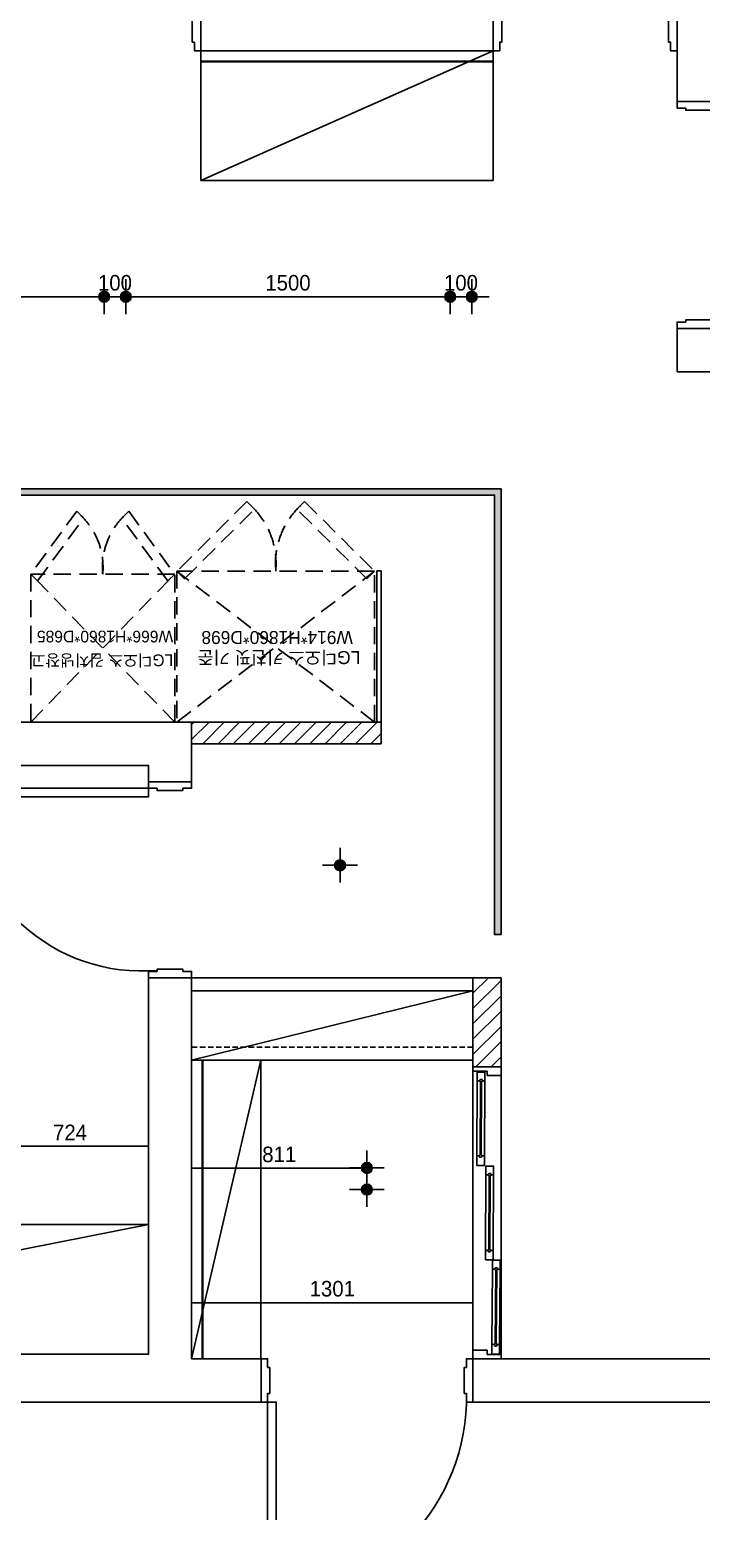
# Model space of a CAD drawing. Header units: millimetres. Extents: x -7413 to 64677, y 6112 to 38711.
# Drawn here: x 48130 to 51237, y 10544 to 17399 of the extents above; entities that cross this region are included whole.
import ezdxf

# ---------------------------------------------------------------- set-up
doc = ezdxf.new("R2010")
doc.units = ezdxf.units.MM
doc.header["$LTSCALE"] = 100
for name, pattern in [('DH-HID2', [1.2, 0.8, -0.4]), ('HID', [2.3, 1.5, -0.8]), ('HIDDEN', [0.375, 0.25, -0.125])]:
    doc.linetypes.add(name, pattern=pattern)
doc.layers.get('Defpoints').update_dxf_attribs({"color": 139})
for name, color, linetype in [('0-ELC TEXT', 7, 'Continuous'), ('06-LIGHT', 4, 'Continuous'), ('CEIL-LIGHT', 7, 'Continuous'), ('CO-DO-FR', 7, 'Continuous'), ('CO-DOOR', 8, 'Continuous'), ('FU-FURM', 251, 'DH-HID2'), ('RC-LIGHT', 7, 'Continuous'), ('가구', 6, 'Continuous'), ('내부벽체선', 3, 'Continuous'), ('도면층8', 8, 'Continuous'), ('외곽선', 2, 'Continuous'), ('외부벽체선', 2, 'Continuous'), ('치수선', 1, 'Continuous'), ('해치', 8, 'Continuous')]:
    doc.layers.add(name, color=color, linetype=linetype)
doc.styles.get("Standard").update_dxf_attribs({"font": 'arial.ttf'})
doc.styles.add('YOURNAME', font='Dotum.ttf')
doc.styles.add('차영규', font='')
doc.styles.get('차영규').set_extended_font_data('ChosunilboNM')
doc.dimstyles.new('40', dxfattribs={"dimscale": 40, "dimtxt": 1.8, "dimasz": 0.9, "dimexe": 0.5, "dimexo": 1, "dimgap": 0.7, "dimtad": 1, "dimdec": 0, "dimzin": 0, "dimdsep": 46, "dimtxsty": 'YOURNAME', "dimblk": 'NONE', "dimcen": 0, "dimclrd": 1, "dimclre": 1, "dimclrt": 7, "dimadec": 0, "dimazin": 0, "dimtfac": 1, "dimtdec": 0, "dimtix": 1, "dimtmove": 2, "dimatfit": 3, "dimldrblk": 'NONE', "dimfxl": 1, "dimtolj": 1, "dimtzin": 0, "dimarcsym": 0})

# ---------------------------------------------------------------- blocks, each defined once
blk = doc.blocks.new('평면도')
at = {"layer": 'CO-DO-FR'}
for points in [[(14856.1, 17423.9), (14856.1, 17223.9), (14886.1, 17223.9), (14886.1, 17263.9), (14896.1, 17263.9), (14896.1, 17383.9), (14886.1, 17383.9), (14886.1, 17423.9), (14856.1, 17423.9)], [(15763.1, 17423.9), (15763.1, 17223.9), (15733.1, 17223.9), (15733.1, 17263.9), (15723.1, 17263.9), (15723.1, 17383.9), (15733.1, 17383.9), (15733.1, 17423.9), (15763.1, 17423.9)], [(19345.1, 17180.9), (19145.1, 17180.9), (19145.1, 17210.9), (19185.1, 17210.9), (19185.1, 17220.9), (19305.1, 17220.9), (19305.1, 17210.9), (19345.1, 17210.9), (19345.1, 17180.9)], [(12894.1, 16902.9), (13094.1, 16902.9), (13094.1, 16872.9), (13054.1, 16872.9), (13054.1, 16862.9), (12934.1, 16862.9), (12934.1, 16872.9), (12894.1, 16872.9), (12894.1, 16902.9)], [(12894.1, 15922.9), (13094.1, 15922.9), (13094.1, 15952.9), (13054.1, 15952.9), (13054.1, 15962.9), (12934.1, 15962.9), (12934.1, 15952.9), (12894.1, 15952.9), (12894.1, 15922.9)], [(19345.1, 15828.9), (19145.1, 15828.9), (19145.1, 15798.9), (19185.1, 15798.9), (19185.1, 15788.9), (19305.1, 15788.9), (19305.1, 15798.9), (19345.1, 15798.9), (19345.1, 15828.9)], [(19345.1, 14978.9), (19145.1, 14978.9), (19145.1, 15008.9), (19185.1, 15008.9), (19185.1, 15018.9), (19305.1, 15018.9), (19305.1, 15008.9), (19345.1, 15008.9), (19345.1, 14978.9)], [(17860.1, 14778.9), (17860.1, 14978.9), (17890.1, 14978.9), (17890.1, 14938.9), (17900.1, 14938.9), (17900.1, 14818.9), (17890.1, 14818.9), (17890.1, 14778.9), (17860.1, 14778.9)], [(18910.1, 14778.9), (18910.1, 14978.9), (18880.1, 14978.9), (18880.1, 14938.9), (18870.1, 14938.9), (18870.1, 14818.9), (18880.1, 14818.9), (18880.1, 14778.9), (18910.1, 14778.9)]]:
    blk.add_lwpolyline(points, close=True, dxfattribs=at)
at = {"layer": 'CO-DOOR'}
for points in [[(15693.1, 18270.9), (15693.1, 17423.9), (15733.1, 17423.9), (15733.1, 18270.9)], [(11974.1, 16832.9), (12894.1, 16832.9), (12894.1, 16872.9), (11974.1, 16872.9)]]:
    blk.add_lwpolyline(points, close=True, dxfattribs=at)
for centre, radius, start, end in [((15703.1, 17455.8), 815.2, 89.29712, 185.05915), ((12917.3, 16897), 944.2, 182.67561, 271.01961)]:
    blk.add_arc(centre, radius, start, end, dxfattribs=at)
at = {"layer": '외곽선'}
for points in [[(16392.1, 22265.9), (15839.1, 22265.9), (15839.1, 17423.9), (15763.1, 17423.9), (15763.1, 17223.9), (16039.1, 17223.9), (16039.1, 20877.9), (16739.1, 20877.9), (16739.1, 21077.9), (16039.1, 21077.9), (16039.1, 22065.9), (16392.1, 22065.9), (16392.1, 22265.9)], [(13115.1, 21872.9), (12495.1, 21872.9), (12495.1, 20272.9), (12894.1, 20272.9), (12894.1, 16902.9), (13094.1, 16902.9), (13094.1, 17223.9), (14856.1, 17223.9), (14856.1, 17423.9), (13115.1, 17423.9), (13115.1, 20472.9), (12695.1, 20472.9), (12695.1, 21672.9), (13115.1, 21672.9), (13115.1, 21872.9)], [(21636.1, 21704.9), (22436.1, 21704.9), (22436.1, 15698.9), (22236.1, 15698.9), (22236.1, 16363.9), (20790.1, 16363.9), (20790.1, 14778.9), (18910.1, 14778.9), (18910.1, 14978.9), (20590.1, 14978.9)], [(20590.1, 14978.9), (20590.1, 16980.9), (19345.1, 16980.9), (19345.1, 15828.9), (19145.1, 15828.9), (19145.1, 17180.9), (21183.1, 17180.9), (21183.1, 16580.9), (22236.1, 16580.9), (22236.1, 20089.9), (21636.1, 20089.9), (21636.1, 20289.9), (22236.1, 20289.9), (22236.1, 21504.9), (21636.1, 21504.9), (21636.1, 21704.9)], [(12894.1, 15922.9), (13094.1, 15922.9), (13094.1, 11402.9), (13604.1, 11402.9), (13604.1, 11202.9), (13094.1, 11202.9), (13094.1, 9771.9), (13754.1, 9771.9), (13754.1, 9571.9), (12894.1, 9571.9), (12894.1, 15922.9)], [(17860.1, 14978.9), (17860.1, 11402.9), (18160.1, 11402.9), (18160.1, 11202.9), (17240.1, 11202.9), (17240.1, 11402.9), (17660.1, 11402.9), (17660.1, 14978.9), (17860.1, 14978.9)]]:
    blk.add_lwpolyline(points, dxfattribs=at)
at = {"layer": '외부벽체선'}
for p, q in [((14856.1, 17423.9), (14856.1, 17223.9)), ((12894.1, 15922.9), (13094.1, 15922.9)), ((19345.1, 15828.9), (19145.1, 15828.9))]:
    blk.add_line(p, q, dxfattribs=at)
blk = doc.blocks.new('천정도')
at = {"layer": 'FU-FURM', "color": 251}
for p, q in [((75478.6, 14071.9), (76144.6, 14756.9)), ((76144.6, 14071.9), (75478.6, 14756.9)), ((76154.6, 14071.9), (77068.6, 14769.9)), ((77068.6, 14071.9), (76154.6, 14769.9))]:
    blk.add_line(p, q, dxfattribs=at)
for points in [[(76478, 15092.3), (76154.6, 14769.9), (76189.9, 14734.5), (76513.4, 15056.9), (76478, 15092.3)], [(76745.1, 15092.3), (77068.6, 14769.9), (77033.2, 14734.5), (76709.8, 15056.9), (76745.1, 15092.3)], [(75691.4, 15047.1), (75478.6, 14756.9), (75510.4, 14725), (75723.2, 15015.2), (75691.4, 15047.1)], [(75931.8, 15047.1), (76144.6, 14756.9), (76112.8, 14725), (75900, 15015.2), (75931.8, 15047.1)]]:
    blk.add_lwpolyline(points, dxfattribs=at)
for points in [[(76144.6, 14756.9), (75478.6, 14756.9), (75478.6, 14071.9), (76144.6, 14071.9)], [(77068.6, 14769.9), (76154.6, 14769.9), (76154.6, 14071.9), (77068.6, 14071.9)]]:
    blk.add_lwpolyline(points, close=True, dxfattribs=at)
for centre, radius, start, end in [((75479.7, 14787.6), 333.3, 354.70297, 46.93417), ((76143.5, 14787.6), 333.3, 133.06583, 185.29703), ((76242.8, 14804), 370.4, 354.70297, 46.93417), ((76980.4, 14804), 370.4, 133.06583, 185.29703)]:
    blk.add_arc(centre, radius, start, end, dxfattribs=at)
at = {"layer": '가구', "color": 251}
for p, q in [((77616.4, 17177.9), (76265.6, 17177.9)), ((76265.6, 17177.9), (76265.6, 16577.9)), ((76265.6, 16577.9), (77616.4, 17177.9)), ((77616.4, 16577.9), (77616.4, 17177.9)), ((76265.6, 16577.9), (77616.4, 16577.9)), ((77098.6, 14771.9), (77078.6, 14771.9)), ((77078.6, 14771.9), (77078.6, 14071.9)), ((77098.6, 14071.9), (77098.6, 14771.9)), ((77078.6, 14071.9), (77098.6, 14071.9)), ((76222.6, 12828.9), (77523.6, 12828.9)), ((76222.6, 12508.9), (76222.6, 12828.9)), ((76222.6, 12508.9), (77523.6, 12828.9)), ((77523.6, 12828.9), (77523.6, 12508.9)), ((77523.6, 12508.9), (76222.6, 12508.9)), ((76222.6, 12508.9), (76542.6, 12508.9)), ((76222.6, 11126.9), (76222.6, 12508.9)), ((76542.6, 12508.9), (76222.6, 11126.9)), ((76542.6, 12508.9), (76542.6, 11126.9)), ((76022.6, 11747.9), (72973.6, 11747.9)), ((72973.6, 11147.9), (76022.6, 11747.9)), ((76022.6, 11147.9), (76022.6, 11747.9)), ((72973.6, 11147.9), (76022.6, 11147.9)), ((76542.6, 11126.9), (76222.6, 11126.9))]:
    blk.add_line(p, q, dxfattribs=at)
at = {"layer": '내부벽체선'}
blk.add_line((77523.6, 12476.9), (77653.6, 12476.9), dxfattribs=at)
blk.add_lwpolyline([(76222.6, 14071.9), (77098.6, 14071.9), (77098.6, 13971.9), (76222.6, 13971.9), (76222.6, 14071.9)], dxfattribs=at)
for points in [[(77523.6, 12888.9), (76222.6, 12888.9), (76222.6, 12828.9), (77523.6, 12828.9)], [(77523.6, 12888.9), (77653.6, 12888.9), (77653.6, 12476.9), (77523.6, 12476.9)]]:
    blk.add_lwpolyline(points, close=True, dxfattribs=at)
at = {"layer": '내부벽체선', "linetype": 'HIDDEN'}
blk.add_lwpolyline([(77523.6, 12568.9), (76222.6, 12568.9), (76222.6, 12508.9), (77523.6, 12508.9)], close=True, dxfattribs=at)
at = {"layer": '도면층8'}
for p, q in [((77653.6, 12476.9), (77653.6, 12436.9)), ((77588.6, 12456.9), (77523.6, 12456.9)), ((77541.2, 12065.3), (77543.5, 12412.5)), ((77576.3, 12065.3), (77578.6, 12412.5)), ((77588.6, 12436.9), (77588.6, 12456.9)), ((77653.6, 12436.9), (77588.6, 12436.9)), ((77581.4, 11628.3), (77583.8, 11977.5)), ((77616.5, 11628.3), (77618.8, 11977.5)), ((77523.6, 11146.9), (77523.6, 11583.9)), ((77611.4, 11192.2), (77613.8, 11541.3)), ((77646.5, 11192.2), (77648.8, 11541.3)), ((77523.6, 11126.9), (77523.6, 11166.9)), ((77523.6, 11166.9), (77588.6, 11166.9)), ((77588.6, 11166.9), (77588.6, 11146.9)), ((77588.6, 11146.9), (77653.6, 11146.9)), ((77653.6, 11146.9), (77653.6, 11126.9))]:
    blk.add_line(p, q, dxfattribs=at)
for points in [[(77523.6, 11126.9), (77523.6, 12476.9), (77653.6, 12476.9), (77653.6, 11126.9)], [(77566.9, 12412.5), (77578.6, 12412.5), (77578.6, 12453.4), (77543.5, 12453.4), (77543.5, 12412.5), (77555.2, 12412.5), (77557.3, 12419), (77564.8, 12419)], [(77541.2, 12020.9), (77541.2, 12065.3), (77552.9, 12065.3), (77555, 12058.8), (77562.5, 12058.8), (77564.6, 12065.3), (77576.3, 12065.3), (77576.3, 12020.9)], [(77607.1, 11977.5), (77618.8, 11977.5), (77618.8, 12018.4), (77583.8, 12018.4), (77583.8, 11977.5), (77595.4, 11977.5), (77597.5, 11984), (77605.1, 11984)], [(77581.4, 11583.9), (77581.4, 11628.3), (77593.1, 11628.3), (77595.2, 11621.8), (77602.7, 11621.8), (77604.8, 11628.3), (77616.5, 11628.3), (77616.5, 11583.9)], [(77637.1, 11541.3), (77648.8, 11541.3), (77648.8, 11582.3), (77613.8, 11582.3), (77613.8, 11541.3), (77625.4, 11541.3), (77627.5, 11547.8), (77635.1, 11547.8)], [(77611.4, 11147.7), (77611.4, 11192.2), (77623.1, 11192.2), (77625.2, 11185.7), (77632.7, 11185.7), (77634.8, 11192.2), (77646.5, 11192.2), (77646.5, 11147.7)]]:
    blk.add_lwpolyline(points, close=True, dxfattribs=at)
for points in [[(77554.3, 12412.5), (77555.9, 12409.3), (77557.1, 12408.6), (77558.7, 12408)], [(77563.4, 12408), (77561.1, 12069.8), (77556.4, 12069.8), (77558.7, 12408), (77563.4, 12408), (77558.7, 12408)], [(77567.8, 12412.5), (77566.2, 12409.3), (77565.1, 12408.6), (77563.4, 12408)], [(77552, 12065.3), (77553.6, 12068.5), (77554.7, 12069.1), (77556.4, 12069.8)], [(77565.5, 12065.3), (77563.9, 12068.5), (77562.7, 12069.1), (77561.1, 12069.8)], [(77594.5, 11977.5), (77596.1, 11974.3), (77597.3, 11973.6), (77599, 11973)], [(77603.6, 11973), (77601.3, 11632.8), (77596.6, 11632.8), (77599, 11973), (77603.6, 11973), (77599, 11973)], [(77608.1, 11977.5), (77606.4, 11974.3), (77605.3, 11973.6), (77603.6, 11973)], [(77592.2, 11628.3), (77593.8, 11631.5), (77595, 11632.1), (77596.6, 11632.8)], [(77605.7, 11628.3), (77604.1, 11631.5), (77603, 11632.1), (77601.3, 11632.8)], [(77624.5, 11541.3), (77626.1, 11538.1), (77627.3, 11537.5), (77629, 11536.9)], [(77633.6, 11536.9), (77631.3, 11196.6), (77626.6, 11196.6), (77629, 11536.9), (77633.6, 11536.9), (77629, 11536.9)], [(77638.1, 11541.3), (77636.4, 11538.1), (77635.3, 11537.5), (77633.6, 11536.9)], [(77622.2, 11192.2), (77623.8, 11195.4), (77625, 11196), (77626.6, 11196.6)], [(77635.7, 11192.2), (77634.1, 11195.4), (77633, 11196), (77631.3, 11196.6)]]:
    blk.add_lwpolyline(points, dxfattribs=at)
at = {"layer": '해치', "color": 251, "linetype": 'Continuous'}
for p, q in [((76222.6, 14062), (76232.4, 14071.9)), ((76222.6, 13991.3), (76303.1, 14071.9)), ((76273.8, 13971.9), (76373.8, 14071.9)), ((76344.6, 13971.9), (76444.6, 14071.9)), ((76415.3, 13971.9), (76515.3, 14071.9)), ((76486, 13971.9), (76586, 14071.9)), ((76556.7, 13971.9), (76656.7, 14071.9)), ((76627.4, 13971.9), (76727.4, 14071.9)), ((76698.1, 13971.9), (76798.1, 14071.9)), ((76768.8, 13971.9), (76868.8, 14071.9)), ((76839.5, 13971.9), (76939.5, 14071.9)), ((76910.2, 13971.9), (77010.2, 14071.9)), ((76980.9, 13971.9), (77080.9, 14071.9)), ((77051.7, 13971.9), (77098.6, 14018.8)), ((77523.6, 12888.2), (77524.3, 12888.9)), ((77523.6, 12817.4), (77595, 12888.9)), ((77523.6, 12746.7), (77653.6, 12876.7)), ((77523.6, 12676), (77653.6, 12806)), ((77523.6, 12605.3), (77653.6, 12735.3)), ((77523.6, 12534.6), (77653.6, 12664.6)), ((77536.6, 12476.9), (77653.6, 12593.9)), ((77607.3, 12476.9), (77653.6, 12523.2))]:
    blk.add_line(p, q, dxfattribs=at)
at = {"layer": '치수선', "rotation": 90}
blk.add_blockref('평면도', (93446.5, -1967.3), dxfattribs=at)
at = {"layer": '0-ELC TEXT', "color": 251, "style": '차영규'}
for s, height, p in [('W666*H1860*D685', 54, (76137.5, 14494.7)), ('W914*H1860*D698', 60, (76968.2, 14493.3)), ('LG디오스 키친핏 기준', 60, (77002.7, 14400.6)), ('LG디오스 김치냉장고', 54, (76137.5, 14384.9))]:
    blk.add_text(s, height=height, rotation=180, dxfattribs=at).set_placement(p)
blk = doc.blocks.new('1')
at = {"linetype": 'Continuous'}
h = blk.add_hatch(color=4, dxfattribs=at)
h.dxf.hatch_style = 1
edge = h.paths.add_edge_path()
edge.add_arc((11539653, -14273504), 37.5, 0, 360)
at = {"color": 1, "linetype": 'Continuous'}
for p, q in [((11539653, -14273637), (11539653, -14273370)), ((11539520, -14273504), (11539787, -14273504))]:
    blk.add_line(p, q, dxfattribs=at)
at = {"color": 4, "linetype": 'Continuous'}
for radius in [41.5, 37.5]:
    blk.add_circle((11539653, -14273504), radius, dxfattribs=at)
blk = doc.blocks.new('*D204')
at = {"layer": 'Defpoints', "color": 0, "transparency": 16777216}
for p in [(47955, 12233.1), (48679.5, 12233.1), (48679.5, 12233.1)]:
    blk.add_point(p, dxfattribs=at)
at = {"layer": '치수선', "color": 1, "lineweight": -2, "transparency": 16777216}
for p, q in [((48679.5, 12273.1), (48679.5, 12253.1)), ((47955, 12233.1), (48679.5, 12233.1)), ((47955, 12193.1), (47955, 12213.1))]:
    blk.add_line(p, q, dxfattribs=at)
at = {"layer": '치수선', "color": 7, "transparency": 16777216, "insert": (48317.2, 12297.1), "char_height": 72, "attachment_point": 5, "style": 'YOURNAME'}
blk.add_mtext('\\A1;724', dxfattribs=at)
blk = doc.blocks.new('_None')
blk = doc.blocks.new('*D208')
at = {"layer": 'Defpoints', "color": 0, "transparency": 16777216}
for p in [(49690, 12133.1), (48879.5, 12131.1), (48879.5, 12131.1)]:
    blk.add_point(p, dxfattribs=at)
at = {"layer": '치수선', "color": 1, "lineweight": -2, "transparency": 16777216}
for p, q in [((48879.5, 12171.1), (48879.5, 12151.1)), ((49690, 12131.1), (48879.5, 12131.1)), ((49690, 12093.1), (49690, 12111.1))]:
    blk.add_line(p, q, dxfattribs=at)
at = {"layer": '치수선', "color": 7, "transparency": 16777216, "insert": (49284.7, 12195.1), "char_height": 72, "attachment_point": 5, "style": 'YOURNAME'}
blk.add_mtext('\\A1;811', dxfattribs=at)
blk = doc.blocks.new('*D209')
at = {"layer": 'Defpoints', "color": 0, "transparency": 16777216}
for p in [(48879.5, 11509.6), (50180.5, 11509.6), (50180.5, 11509.6)]:
    blk.add_point(p, dxfattribs=at)
at = {"layer": '치수선', "color": 1, "lineweight": -2, "transparency": 16777216}
for p, q in [((50180.5, 11549.6), (50180.5, 11529.6)), ((48879.5, 11509.6), (50180.5, 11509.6)), ((48879.5, 11469.6), (48879.5, 11489.6))]:
    blk.add_line(p, q, dxfattribs=at)
at = {"layer": '치수선', "color": 7, "transparency": 16777216, "insert": (49530, 11573.7), "char_height": 72, "attachment_point": 5, "style": 'YOURNAME'}
blk.add_mtext('\\A1;1301', dxfattribs=at)
blk = doc.blocks.new('*D212')
at = {"layer": 'Defpoints', "color": 0, "transparency": 16777216}
for p in [(46975, 16163.1), (48475, 16163.1), (48475, 16163.1)]:
    blk.add_point(p, dxfattribs=at)
at = {"layer": '치수선', "color": 1, "lineweight": -2, "transparency": 16777216}
for p, q in [((46975, 16203.1), (46975, 16183.1)), ((48475, 16203.1), (48475, 16183.1)), ((46975, 16163.1), (48475, 16163.1))]:
    blk.add_line(p, q, dxfattribs=at)
at = {"layer": '치수선', "color": 7, "transparency": 16777216, "insert": (47725, 16227.1), "char_height": 72, "attachment_point": 5, "style": 'YOURNAME'}
blk.add_mtext('\\A1;1500', dxfattribs=at)
blk = doc.blocks.new('*D213')
at = {"layer": 'Defpoints', "color": 0, "transparency": 16777216}
for p in [(48475, 16163.1), (48575, 16163.1), (48575, 16163.1)]:
    blk.add_point(p, dxfattribs=at)
at = {"layer": '치수선', "color": 1, "lineweight": -2, "transparency": 16777216}
for p, q in [((48475, 16203.1), (48475, 16183.1)), ((48575, 16203.1), (48575, 16183.1)), ((48475, 16163.1), (48439, 16163.1)), ((48475, 16163.1), (48575, 16163.1)), ((48575, 16163.1), (48611, 16163.1))]:
    blk.add_line(p, q, dxfattribs=at)
at = {"layer": '치수선', "color": 7, "transparency": 16777216, "insert": (48525, 16227.1), "char_height": 72, "attachment_point": 5, "style": 'YOURNAME'}
blk.add_mtext('\\A1;100', dxfattribs=at)
blk = doc.blocks.new('*D214')
at = {"layer": 'Defpoints', "color": 0, "transparency": 16777216}
for p in [(48575, 16163.1), (50075, 16163.1), (50075, 16163.1)]:
    blk.add_point(p, dxfattribs=at)
at = {"layer": '치수선', "color": 1, "lineweight": -2, "transparency": 16777216}
for p, q in [((48575, 16203.1), (48575, 16183.1)), ((50075, 16203.1), (50075, 16183.1)), ((48575, 16163.1), (50075, 16163.1))]:
    blk.add_line(p, q, dxfattribs=at)
at = {"layer": '치수선', "color": 7, "transparency": 16777216, "insert": (49325, 16227.1), "char_height": 72, "attachment_point": 5, "style": 'YOURNAME'}
blk.add_mtext('\\A1;1500', dxfattribs=at)
blk = doc.blocks.new('*D215')
at = {"layer": 'Defpoints', "color": 0, "transparency": 16777216}
for p in [(50075, 16163.1), (50175, 16163.1), (50175, 16163.1)]:
    blk.add_point(p, dxfattribs=at)
at = {"layer": '치수선', "color": 1, "lineweight": -2, "transparency": 16777216}
for p, q in [((50075, 16203.1), (50075, 16183.1)), ((50175, 16203.1), (50175, 16183.1)), ((50075, 16163.1), (50039, 16163.1)), ((50075, 16163.1), (50175, 16163.1)), ((50175, 16163.1), (50211, 16163.1))]:
    blk.add_line(p, q, dxfattribs=at)
at = {"layer": '치수선', "color": 7, "transparency": 16777216, "insert": (50125, 16227.1), "char_height": 72, "attachment_point": 5, "style": 'YOURNAME'}
blk.add_mtext('\\A1;100', dxfattribs=at)

msp = doc.modelspace()

# ---------------------------------------------------------------- hatches: boundary and pattern name
at = {"layer": '해치'}
h = msp.add_hatch(color=140, dxfattribs=at)
h.dxf.hatch_style = 1
h.paths.add_polyline_path([(45925.5, 15275.1), (45925.5, 15245.1), (50280.5, 15245.1), (50280.5, 13212.1), (50310.5, 13212.1), (50310.5, 15275.1)])

# ---------------------------------------------------------------- linework, layer by layer
at = {"layer": '06-LIGHT', "color": 10, "linetype": 'HID', "const_width": 10}
for points in [[(48922.5, 17251.1), (50273.3, 17251.1)], [(48929.5, 12632.1), (48929.5, 11250.1)]]:
    msp.add_lwpolyline(points, dxfattribs=at)
at = {"layer": 'CEIL-LIGHT'}
msp.add_lwpolyline([(45925.5, 15275.1), (45925.5, 15245.1), (50280.5, 15245.1), (50280.5, 13212.1), (50310.5, 13212.1), (50310.5, 15275.1), (45925.5, 15275.1)], dxfattribs=at)

# ---------------------------------------------------------------- block references
at = {"layer": 'RC-LIGHT', "xscale": 0.6024096385271789, "yscale": 0.6024096385271789, "zscale": 0.6024096385271789, "rotation": 89.99999999999999}
for p in [(-8550021.3, -6935435.4), (-8549921.3, -6935435.4), (-8548421.3, -6935435.4), (-8548321.3, -6935435.4), (-8548930.6, -6938065.4), (-8548806.3, -6939465.4), (-8548806.3, -6939565.4)]:
    msp.add_blockref('1', p, dxfattribs=at)
at = {"layer": '내부벽체선'}
msp.add_blockref('천정도', (-27343.1, 123.2), dxfattribs=at)

# ---------------------------------------------------------------- texts
at = {"layer": '0-ELC TEXT'}
msp.add_text('30mm라인조명', height=0.2, dxfattribs=at).set_placement((49635, 15300.2))

# ---------------------------------------------------------------- dimensions: what is measured, and where the dimension line sits
at = {"layer": '치수선'}
for base, p1, p2, picture, middle in [((48475, 16163.1), (46975, 16163.1), (48475, 16163.1), '*D212', (47725, 16227.1)), ((48575, 16163.1), (48475, 16163.1), (48575, 16163.1), '*D213', (48525, 16227.1)), ((50075, 16163.1), (48575, 16163.1), (50075, 16163.1), '*D214', (49325, 16227.1)), ((50175, 16163.1), (50075, 16163.1), (50175, 16163.1), '*D215', (50125, 16227.1)), ((48679.4821868, 12233.0868328), (47954.9821868, 12233.0868328), (48679.4821868, 12233.0868328), '*D204', (48317.2321868, 12297.0868328)), ((48879.4821868, 12131.0868328), (49689.9821868, 12133.0868328), (48879.4821868, 12131.0868328), '*D208', (49284.7321868, 12195.1356795)), ((50180.5, 11509.6), (48879.5, 11509.6), (50180.5, 11509.6), '*D209', (49530, 11573.7))]:
    dim = msp.add_linear_dim(base=base, p1=p1, p2=p2, dimstyle='40', dxfattribs=at)
    dim.commit()
    dim.dimension.update_dxf_attribs({"geometry": picture, "text_midpoint": middle})

doc.saveas('drawing.dxf')
